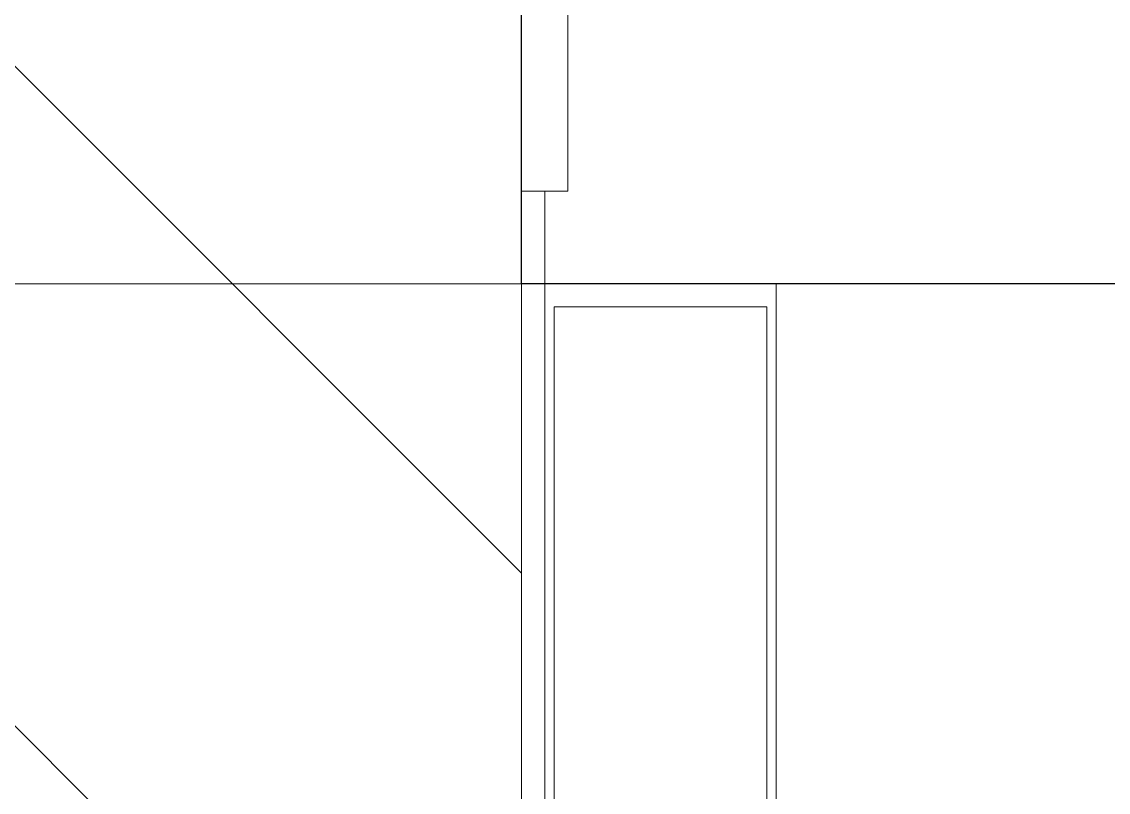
# Model space of a CAD drawing. Header units: millimetres. Extents: x 97 to 215964, y -4577 to 60645.
# Drawn here: x 158139.9 to 158374.6, y 39865.1 to 40031.6 of the extents above; entities that cross this region are included whole.
import ezdxf

# ---------------------------------------------------------------- set-up
doc = ezdxf.new("R2010")
doc.units = ezdxf.units.MM
doc.linetypes.add('ADSK_Линия сетки', pattern=[2500, 2000, -250, 0, -250])
for name, color, linetype, lineweight in [('A-GLAZ-CWMG-MCUT', 51, 'Continuous', 9), ('A-GLAZ-CWMG-OTLN', 51, 'Continuous', 9), ('A-WALL-____-MCUT', 113, 'Continuous', 9), ('A-WALL-____-PATT', 111, 'Continuous', 9), ('A-WALL-FNSH-MCUT', 113, 'Continuous', 9), ('G-XREF-____-OTLN', 8, 'Continuous', 9), ('S-COLS-____-MCUT', 52, 'Continuous', 9), ('S-COLS-____-OTLN', 52, 'Continuous', 9), ('S-GRID-____-OTLN', 1, 'Continuous', 9)]:
    doc.layers.add(name, color=color, linetype=linetype, lineweight=lineweight)

# ---------------------------------------------------------------- blocks, each defined once
blk = doc.blocks.new('Прямоугольный импост - Рядовой 50х200-40428490-О_АИ_ПП_8_400_Целиком')
at = {"layer": 'A-GLAZ-CWMG-OTLN', "color": 10, "lineweight": 5}
blk.add_line((82100, 39975.02), (83085, 39975.02), dxfattribs=at)
blk = doc.blocks.new('Прямоугольный импост - Рядовой 50х200-38602498-О_АИ_ПП_8_400_Целиком')
at = {"layer": 'A-GLAZ-CWMG-MCUT', "color": 90}
for p, q in [((0, -160.2), (0, -28.09)), ((-50, -40), (-50, -160.2)), ((-50, -160.2), (0, -160.2))]:
    blk.add_line(p, q, dxfattribs=at)
blk = doc.blocks.new('Прямоугольный импост - 200_dwg-17677014-О_АИ_ПП_8_400_Целиком')
at = {"layer": 'G-XREF-____-OTLN', "color": 10, "lineweight": 5, "flags": 128}
blk.add_lwpolyline([(228021.45, 196781.97), (228021.45, 196911.97), (227971.45, 196911.97), (227971.45, 196791.8)], dxfattribs=at)
blk.add_lwpolyline([(227973.45, 196906.97), (227973.45, 196798.27), (228019.45, 196798.27), (228019.45, 196906.97)], close=True, dxfattribs=at)
blk = doc.blocks.new('Прямоугольный импост - 200_dwg-V169-О_АИ_ПП_8_400_Целиком')
at = {"layer": 'G-XREF-____-OTLN', "color": 10, "lineweight": 5, "flags": 128}
blk.add_lwpolyline([(228021.45, 196791.8), (228021.45, 196911.97), (227971.45, 196911.97), (227971.45, 196781.97)], dxfattribs=at)
blk.add_lwpolyline([(227973.45, 196906.97), (227973.45, 196798.27), (228019.45, 196798.27), (228019.45, 196906.97)], close=True, dxfattribs=at)
blk = doc.blocks.new('Прямоугольный импост - 42х50х200h-V172-О_АИ_ПП_8_400_Целиком')
for name in ['Прямоугольный импост - 200_dwg-17677014-О_АИ_ПП_8_400_Целиком', 'Прямоугольный импост - 200_dwg-V169-О_АИ_ПП_8_400_Целиком']:
    blk.add_blockref(name, (-227996.45, -196751.8))
blk = doc.blocks.new('0083_СОШ675_АР_R22_rvt-1-О_АИ_ПП_8_400_Целиком')
at = {"layer": 'A-WALL-____-PATT', "lineweight": 5}
h = blk.add_hatch(dxfattribs=at)
h.set_pattern_fill('FP_10', color=10, style=0, pattern_type=2)
h.set_pattern_definition([(135, (0, 0), (-141.42136, -141.42136), [])])
h.paths.add_polyline_path([(108588.44, 39775.02), (108700, 39775.02), (108700, 39975.02), (105250, 39975.02), (105250, 39775.02), (108274, 39775.02)])
h.paths.add_polyline_path([(99455, 39775.02), (99455, 39975.02), (99450, 39975.02), (99450, 39775.02)])
h.paths.add_polyline_path([(81550, 39775.02), (81550, 39975.02), (78000, 39975.02), (78000, 39775.02), (81232.16, 39775.02)])
at = {"layer": 'S-COLS-____-OTLN', "lineweight": 5}
h = blk.add_hatch(dxfattribs=at)
h.set_pattern_fill('FP_8', color=256, style=0, pattern_type=2)
h.set_pattern_definition([(135, (0, 0), (-142.5612, -142.5612), []), (135, (142.56, 0), (-142.5612, -142.5612), [252.016, -50.403, 3.353, -47.05])])
h.paths.add_polyline_path([(98950, 39775), (99450, 39775), (99450, 40475), (98950, 40475), (98950, 39775.15)])
at = {"layer": 'A-WALL-____-MCUT', "color": 10, "lineweight": 5}
for p, q in [((99450, 39995.02), (99455, 39995.02)), ((99450, 39975.02), (99450, 39775.02))]:
    blk.add_line(p, q, dxfattribs=at)
at = {"layer": 'A-WALL-____-MCUT', "color": 50, "lineweight": 13}
for p, q in [((99455, 39975.02), (99450, 39975.02)), ((99450, 39975.02), (99455, 39975.02)), ((99455, 39842.92), (99455, 39975.02))]:
    blk.add_line(p, q, dxfattribs=at)
at = {"layer": 'A-WALL-FNSH-MCUT', "color": 90}
for p, q in [((99460, 39995.02), (99460, 40485)), ((99450, 40475), (99450, 39995.02)), ((99450, 39995.02), (99450, 39975.02)), ((99455, 39975.02), (99455, 39995.02)), ((99455, 39995.02), (99460, 39995.02))]:
    blk.add_line(p, q, dxfattribs=at)
at = {"layer": 'S-COLS-____-MCUT', "color": 130, "lineweight": 25}
blk.add_line((99450, 39975.02), (99450, 40475), dxfattribs=at)
at = {"layer": 'S-COLS-____-OTLN', "color": 90}
blk.add_line((99450, 39775), (99450, 39975.02), dxfattribs=at)
at = {"layer": 'A-GLAZ-CWMG-OTLN', "color": 90, "lineweight": 9}
for name, p in [('Прямоугольный импост - 42х50х200h-V172-О_АИ_ПП_8_400_Целиком', (99480, 39814.82)), ('Прямоугольный импост - Рядовой 50х200-40428490-О_АИ_ПП_8_400_Целиком', (17405, 0))]:
    blk.add_blockref(name, p, dxfattribs=at)
at = {"layer": 'A-GLAZ-CWMG-OTLN', "color": 90, "lineweight": 9, "rotation": 180}
blk.add_blockref('Прямоугольный импост - Рядовой 50х200-38602498-О_АИ_ПП_8_400_Целиком', (99455, 39814.82), dxfattribs=at)

msp = doc.modelspace()

# ---------------------------------------------------------------- linework, layer by layer
at = {"layer": 'S-GRID-____-OTLN', "linetype": 'ADSK_Линия сетки'}
msp.add_line((55228.336609, 39975.000586), (215146.441901, 39975.000586), dxfattribs=at)

# ---------------------------------------------------------------- block references
at = {"color": 250, "lineweight": 5}
msp.add_blockref('0083_СОШ675_АР_R22_rvt-1-О_АИ_ПП_8_400_Целиком', (58797.887824, 0), dxfattribs=at)

doc.saveas('drawing.dxf')
